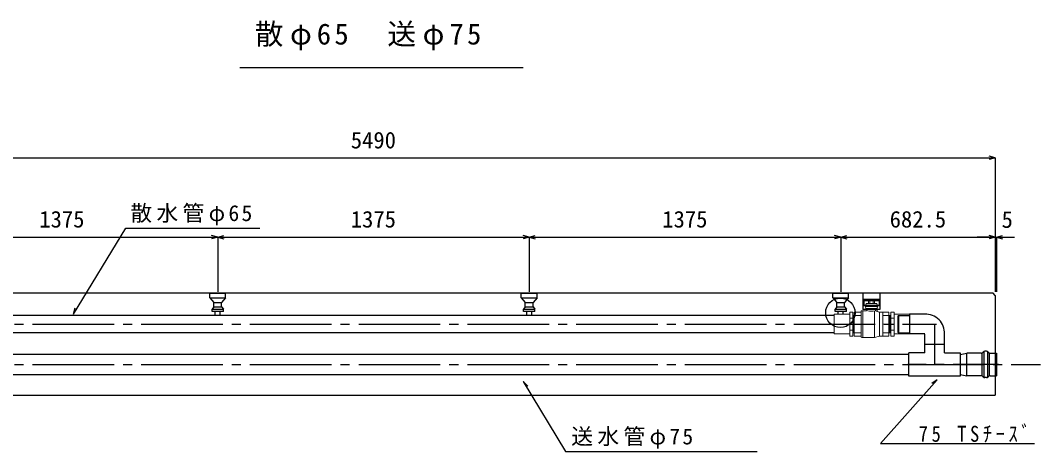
# Model space of a CAD drawing. Units: millimetres, scale not verified. Extents: x -12891 to 18691, y -8159 to 11077.
# Drawn here: x -1568 to 2935, y 2366 to 4269 of the extents above; entities that cross this region are included whole.
import ezdxf
from ezdxf.enums import TextEntityAlignment as Align

# ---------------------------------------------------------------- set-up
doc = ezdxf.new("R2010")
doc.units = ezdxf.units.MM
doc.header["$LTSCALE"] = 40
doc.linetypes.add('CHAIN1', pattern=[8, 5, -1, 1, -1])
doc.linetypes.add('CHAIN2', pattern=[12, 9, -1, 1, -1])
for name, color, linetype in [('1-0', 7, 'Continuous'), ('1-1_製品図', 3, 'Continuous'), ('1-2_HIVP', 4, 'Continuous'), ('1-4', 7, 'Continuous'), ('1-6', 4, 'Continuous'), ('1-C_加工管', 5, 'Continuous'), ('1-D', 3, 'Continuous'), ('1-F', 7, 'Continuous')]:
    doc.layers.add(name, color=color, linetype=linetype)
doc.layers.add('1-B', color=7, linetype='Continuous', lineweight=18)
doc.styles.add('ＭＳ ゴシック', font='')
doc.styles.get('ＭＳ ゴシック').set_extended_font_data('MS Gothic')

msp = doc.modelspace()

# ---------------------------------------------------------------- linework, layer by layer
at = {"layer": '1-1_製品図'}
for p in [(2735.45, 3054.8), (-2754.55, 2614.8)]:
    msp.add_line(p, (2735.45, 2614.8), dxfattribs=at)
at = {"layer": '1-1_製品図', "color": 7, "linetype": 'CHAIN2'}
for p, q in [((-2954.55, 2928.8), (2475.45, 2928.8)), ((-2954.55, 2750.8), (2935.45, 2750.8))]:
    msp.add_line(p, q, dxfattribs=at)
at = {"layer": '1-1_製品図'}
msp.add_lwpolyline([(2735.45, 3054.8), (2725.45, 3064.8), (-2744.55, 3064.8)], dxfattribs=at)
at = {"layer": '1-2_HIVP', "color": 7}
for p, q in [((-1334.27, 2973.42), (-1102.35, 3352.06)), ((-1102.35, 3352.06), (-511.54, 3352.06)), ((-1334.27, 2973.42), (-1326.32, 3000.27)), ((651.08, 2675.08), (671.3, 2655.71))]:
    msp.add_line(p, q, dxfattribs=at)
at = {"layer": '1-2_HIVP'}
for p, q in [((2023.95, 2966.8), (-2856.55, 2966.8)), ((2023.95, 2890.8), (-2856.55, 2890.8)), ((2354.45, 2795.3), (-2849.55, 2795.3)), ((-2849.55, 2706.3), (2354.45, 2706.3))]:
    msp.add_line(p, q, dxfattribs=at)
at = {"layer": '1-2_HIVP', "color": 7}
msp.add_lwpolyline([(651.08, 2675.08), (838.37, 2366.31), (1683.69, 2366.31)], dxfattribs=at)
at = {"layer": '1-4'}
for p, q in [((-732.05, 3044.8), (-732.05, 3064.8)), ((-732.05, 3064.8), (-662.05, 3064.8)), ((-662.05, 3044.8), (-662.05, 3064.8)), ((642.95, 3044.8), (642.95, 3064.8)), ((642.95, 3064.8), (712.95, 3064.8)), ((712.95, 3044.8), (712.95, 3064.8)), ((2017.95, 3044.8), (2017.95, 3064.8)), ((2017.95, 3064.8), (2087.95, 3064.8)), ((2087.95, 3044.8), (2087.95, 3064.8)), ((-732.05, 3044.8), (-714.55, 3024.8)), ((-732.05, 3044.8), (-662.05, 3044.8)), ((-714.55, 3004.8), (-714.55, 3024.8)), ((-714.55, 3024.8), (-679.55, 3024.8)), ((-662.05, 3044.8), (-679.55, 3024.8)), ((-679.55, 3004.8), (-679.55, 3024.8)), ((642.95, 3044.8), (660.45, 3024.8)), ((642.95, 3044.8), (712.95, 3044.8)), ((660.45, 3004.8), (660.45, 3024.8)), ((660.45, 3024.8), (695.45, 3024.8)), ((712.95, 3044.8), (695.45, 3024.8)), ((695.45, 3004.8), (695.45, 3024.8)), ((2017.95, 3044.8), (2035.45, 3024.8)), ((2017.95, 3044.8), (2087.95, 3044.8)), ((2035.45, 3004.8), (2035.45, 3024.8)), ((2035.45, 3024.8), (2070.45, 3024.8)), ((2087.95, 3044.8), (2070.45, 3024.8)), ((2070.45, 3004.8), (2070.45, 3024.8)), ((-714.55, 3004.8), (-722.05, 2994.8)), ((-722.05, 2994.8), (-672.05, 2994.8)), ((-714.55, 3004.8), (-679.55, 3004.8)), ((-708.05, 2966.95), (-708.05, 2984.8)), ((-686.05, 2966.95), (-686.05, 2984.8)), ((-679.55, 3004.8), (-672.05, 2994.8)), ((-672.05, 2984.8), (-672.05, 2994.8)), ((660.45, 3004.8), (652.95, 2994.8)), ((652.95, 2994.8), (702.95, 2994.8)), ((660.45, 3004.8), (695.45, 3004.8)), ((666.95, 2966.95), (666.95, 2984.8)), ((688.95, 2966.95), (688.95, 2984.8)), ((695.45, 3004.8), (702.95, 2994.8)), ((702.95, 2984.8), (702.95, 2994.8)), ((2035.45, 3004.8), (2027.95, 2994.8)), ((2027.95, 2994.8), (2077.95, 2994.8)), ((2035.45, 3004.8), (2070.45, 3004.8)), ((2041.95, 2972.3), (2041.95, 2984.8)), ((2063.95, 2972.3), (2063.95, 2984.8)), ((2070.45, 3004.8), (2077.95, 2994.8)), ((2077.95, 2984.8), (2077.95, 2994.8))]:
    msp.add_line(p, q, dxfattribs=at)
for points in [[(-672.05, 2984.8), (-722.05, 2984.8), (-722.05, 2994.8)], [(702.95, 2984.8), (652.95, 2984.8), (652.95, 2994.8)], [(2077.95, 2984.8), (2027.95, 2984.8), (2027.95, 2994.8)]]:
    msp.add_lwpolyline(points, dxfattribs=at)
at = {"layer": '1-6'}
for p, q in [((-2754.55, 3662.19), (2735.45, 3662.19)), ((2735.45, 3662.19), (2708.4, 3669.44)), ((2735.45, 3662.19), (2708.4, 3654.94)), ((2735.45, 3662.19), (2735.45, 3313.14)), ((-2072.05, 3313.14), (-697.05, 3313.14)), ((-697.05, 3313.14), (-724.1, 3320.39)), ((-697.05, 3313.14), (-724.1, 3305.89)), ((-697.05, 3313.14), (-670.01, 3320.39)), ((-697.05, 3313.14), (-697.05, 3071.5)), ((-697.05, 3313.14), (677.95, 3313.14)), ((-697.05, 3313.14), (-670.01, 3305.89)), ((677.95, 3313.14), (650.9, 3320.39)), ((677.95, 3313.14), (650.9, 3305.89)), ((677.95, 3313.14), (704.99, 3320.39)), ((677.95, 3313.14), (677.95, 3071.5)), ((677.95, 3313.14), (2052.95, 3313.14)), ((677.95, 3313.14), (704.99, 3305.89)), ((2052.95, 3313.14), (2025.9, 3320.39)), ((2052.95, 3313.14), (2025.9, 3305.89)), ((2052.95, 3313.14), (2079.99, 3320.39)), ((2052.95, 3313.14), (2052.95, 3071.5)), ((2052.95, 3313.14), (2735.45, 3313.14)), ((2052.95, 3313.14), (2079.99, 3305.89)), ((2735.45, 3313.14), (2655.45, 3313.14)), ((2735.45, 3313.14), (2708.4, 3320.39)), ((2735.45, 3313.14), (2708.4, 3320.39)), ((2735.45, 3313.14), (2708.4, 3305.89)), ((2735.45, 3313.14), (2708.4, 3305.89)), ((2735.45, 3313.14), (2735.45, 3071.5)), ((2735.45, 3313.14), (2740.45, 3313.14)), ((2735.45, 3313.14), (2735.45, 3071.5)), ((2740.45, 3313.14), (2767.49, 3320.39)), ((2740.45, 3313.14), (2820.45, 3313.14)), ((2740.45, 3313.14), (2767.49, 3305.89)), ((2740.45, 3313.14), (2740.45, 3071.5))]:
    msp.add_line(p, q, dxfattribs=at)
at = {"layer": '1-B'}
for p, q in [((2162.95, 3006.1), (2164.95, 3019.1)), ((2164.95, 3019.1), (2212.95, 3019.1)), ((2180.95, 3033.8), (2180.95, 3031.1)), ((2180.95, 3033.8), (2196.95, 3033.8)), ((2182.02, 3031.1), (2182.02, 3019.1)), ((2182.03, 3033.8), (2182.03, 3031.1)), ((2195.87, 3033.8), (2195.87, 3031.1)), ((2195.88, 3031.1), (2195.88, 3019.1)), ((2196.95, 3033.8), (2196.95, 3031.1)), ((2202.8, 3031.1), (2202.8, 3019.94)), ((2214.95, 3006.1), (2212.95, 3019.1)), ((2092.95, 2981.3), (2106.95, 2981.3)), ((2092.95, 2876.3), (2092.95, 2981.3)), ((2106.95, 2981.3), (2106.95, 2876.3)), ((2112.45, 2981.8), (2141.45, 2981.8)), ((2142.95, 2984.8), (2142.95, 2872.8)), ((2145.95, 2987.8), (2164.95, 2987.8)), ((2150.45, 2987.8), (2150.45, 2869.8)), ((2162.95, 3006.1), (2214.95, 3006.1)), ((2163.95, 2998.1), (2162.95, 3006.1)), ((2163.95, 2998.1), (2213.95, 2998.1)), ((2172.95, 2998.1), (2172.95, 2995.8)), ((2201.95, 2985.03), (2201.95, 2869.8)), ((2204.95, 2998.1), (2204.95, 2993.13)), ((2213.95, 2998.1), (2214.95, 3006.1)), ((2214.45, 3002.3), (2214.45, 2988.28)), ((2224.34, 2875.8), (2224.34, 2981.8)), ((2238.45, 2981.8), (2238.45, 2875.8)), ((2265.45, 2981.8), (2265.45, 2875.8)), ((2274.45, 2981.3), (2288.45, 2981.3)), ((2274.45, 2876.3), (2274.45, 2981.3)), ((2288.45, 2981.3), (2288.45, 2876.3)), ((2357.45, 2972.3), (2288.45, 2972.3)), ((2092.95, 2955.05), (2106.95, 2955.05)), ((2106.95, 2966.97), (2112.45, 2966.79)), ((2108.31, 2890.67), (2108.31, 2966.92)), ((2110.62, 2890.74), (2110.62, 2966.85)), ((2112.45, 2967.06), (2142.95, 2967.06)), ((2112.45, 2928.8), (2142.95, 2928.8)), ((2238.45, 2967.06), (2265.45, 2967.06)), ((2238.45, 2928.8), (2265.45, 2928.8)), ((2274.45, 2966.97), (2265.45, 2966.68)), ((2266.16, 2966.71), (2266.16, 2890.88)), ((2268.47, 2966.78), (2268.47, 2890.81)), ((2270.78, 2966.85), (2270.78, 2890.74)), ((2273.08, 2966.92), (2273.08, 2890.67)), ((2288.45, 2955.05), (2274.45, 2955.05)), ((2023.95, 2885.3), (2092.95, 2885.3)), ((2092.95, 2902.55), (2106.95, 2902.55)), ((2106.95, 2890.63), (2112.45, 2890.8)), ((2112.45, 2890.53), (2142.95, 2890.53)), ((2238.45, 2890.53), (2265.45, 2890.53)), ((2274.45, 2890.63), (2265.45, 2890.91)), ((2288.45, 2902.55), (2274.45, 2902.55)), ((2106.95, 2876.3), (2092.95, 2876.3)), ((2145.95, 2869.8), (2201.95, 2869.8)), ((2288.45, 2876.3), (2274.45, 2876.3))]:
    msp.add_line(p, q, dxfattribs=at)
for points in [[(2175.09, 3019.1), (2175.09, 3031.1), (2202.8, 3031.1)], [(2023.95, 2885.3), (2023.95, 2972.3), (2092.95, 2972.3)], [(2112.45, 2981.8), (2112.45, 2875.8), (2141.45, 2875.8)], [(2210.88, 2985.4), (2224.34, 2981.8), (2265.45, 2981.8)], [(2357.45, 2972.3), (2357.45, 2885.3), (2288.45, 2885.3)], [(2201.95, 2869.8), (2224.34, 2875.8), (2265.45, 2875.8)]]:
    msp.add_lwpolyline(points, dxfattribs=at)
for centre, radius, start, end in [((2141.45, 2983.3), 1.5, 270.00002, 0), ((2145.95, 2984.8), 3, 89.99998, 180.00002), ((2164.95, 2995.8), 8, 270.00002, 0), ((2190.7, 3057.29), 71.73, 255.66777, 281.45435), ((2212.95, 2993.13), 8, 180.00002, 254.99998), ((2219.45, 2988.28), 5, 180.00004, 254.99999), ((2141.45, 2874.3), 1.5, 0, 89.99998), ((2145.95, 2872.8), 3, 180.00002, 270)]:
    msp.add_arc(centre, radius, start, end, dxfattribs=at)
at = {"layer": '1-C_加工管'}
for p, q in [((2423.88, 2972.3), (2357.45, 2972.3)), ((2357.45, 2972.3), (2357.45, 2885.3)), ((2308.86, 2966.8), (2307.45, 2965.38)), ((2307.45, 2892.21), (2307.45, 2965.38)), ((2308.86, 2966.8), (2357.45, 2966.8)), ((2308.86, 2966.8), (2308.86, 2890.8)), ((2357.45, 2966.8), (2357.45, 2890.8)), ((2307.45, 2892.21), (2308.86, 2890.8)), ((2307.45, 2892.21), (2308.86, 2890.8)), ((2308.86, 2890.8), (2357.45, 2890.8)), ((2423.88, 2885.3), (2357.45, 2885.3)), ((2423.95, 2801.87), (2423.95, 2885.22)), ((2511.02, 2801.8), (2511.02, 2885.3)), ((2423.95, 2839.8), (2510.95, 2839.8)), ((2354.45, 2699.8), (2354.45, 2801.8)), ((2423.88, 2801.8), (2354.45, 2801.8)), ((2511.02, 2801.8), (2580.45, 2801.8)), ((2580.45, 2801.8), (2580.45, 2699.8)), ((2580.45, 2795.3), (2610.45, 2800.8)), ((2610.45, 2700.8), (2610.45, 2800.8)), ((2673.62, 2800.8), (2610.45, 2800.8)), ((2677.95, 2699.81), (2677.95, 2800.8)), ((2682.48, 2805.64), (2680.91, 2803.96)), ((2685.45, 2805.64), (2685.45, 2693.78)), ((2696.12, 2808.8), (2689.78, 2808.8)), ((2700.45, 2807.81), (2700.45, 2693.78)), ((2704.98, 2803.96), (2703.41, 2805.64)), ((2707.95, 2800.8), (2707.95, 2700.8)), ((2712.28, 2800.8), (2740.45, 2800.8)), ((2740.45, 2800.8), (2740.45, 2700.8)), ((2580.45, 2706.3), (2610.45, 2700.8)), ((2580.45, 2699.8), (2354.45, 2699.8)), ((2673.62, 2700.8), (2610.45, 2700.8)), ((2682.48, 2695.96), (2680.91, 2697.64)), ((2696.12, 2692.8), (2689.78, 2692.8)), ((2704.98, 2697.64), (2703.41, 2695.96)), ((2712.28, 2700.8), (2740.45, 2700.8))]:
    msp.add_line(p, q, dxfattribs=at)
at = {"layer": '1-C_加工管', "color": 7, "linetype": 'CHAIN1'}
for p, q in [((2467.38, 2928.8), (2467.45, 2928.72)), ((2467.38, 2928.8), (2467.45, 2928.72)), ((2467.48, 2928.72), (2467.48, 2750.8)), ((2750.17, 2750.8), (2349.55, 2750.8))]:
    msp.add_line(p, q, dxfattribs=at)
at = {"layer": '1-C_加工管', "color": 7}
msp.add_line((2510.95, 2801.87), (2511.02, 2801.8), dxfattribs=at)
at = {"layer": '1-C_加工管'}
for centre, radius, start, end in [((2428.93, 2890.22), 82.23, 356.56734, 93.52576), ((2673.62, 2810.8), 10, 270, 316.84865), ((2689.78, 2798.8), 10, 90, 136.84865), ((2696.12, 2798.8), 10, 43.1521, 90), ((2712.28, 2810.8), 10, 223.1521, 270), ((2673.62, 2690.8), 10, 43.15135, 90), ((2689.78, 2702.8), 10, 223.15135, 270), ((2696.12, 2702.8), 10, 270, 316.8479), ((2712.28, 2690.8), 10, 90, 136.8479)]:
    msp.add_arc(centre, radius, start, end, dxfattribs=at)
at = {"layer": '1-D'}
for p, q in [((2226.45, 3064.8), (2151.45, 3064.8)), ((2151.45, 3064.8), (2151.45, 3037.8)), ((2226.45, 3064.8), (2226.45, 3037.8)), ((2151.45, 3037.8), (2154.95, 3033.62)), ((2151.45, 3037.8), (2151.45, 3008.8)), ((2226.45, 3037.8), (2151.45, 3037.8)), ((2151.45, 3020.8), (2151.45, 2993.8)), ((2154.95, 3033.62), (2154.95, 3012.97)), ((2154.95, 3033.62), (2222.95, 3033.62)), ((2226.45, 3037.8), (2222.95, 3033.62)), ((2222.95, 3033.62), (2222.95, 3012.97)), ((2226.45, 3037.8), (2226.45, 3008.8)), ((2226.45, 3020.8), (2226.45, 2993.8)), ((2151.45, 3008.8), (2154.95, 3012.97)), ((2226.45, 3008.8), (2151.45, 3008.8)), ((2226.45, 2993.8), (2151.45, 2993.8)), ((2154.95, 3012.97), (2222.95, 3012.97)), ((2226.45, 3008.8), (2222.95, 3012.97))]:
    msp.add_line(p, q, dxfattribs=at)
at = {"layer": '1-D', "color": 7}
msp.add_line((2228.91, 2402.15), (2907.93, 2402.15), dxfattribs=at)
msp.add_lwpolyline([(2228.91, 2402.15), (2478.62, 2682.52), (2455.22, 2667.14)], dxfattribs=at)
at = {"layer": '1-F', "color": 3}
msp.add_line((-598.99, 4061.99), (650.96, 4061.99), dxfattribs=at)
at = {"layer": '1-F', "color": 1}
msp.add_circle((2051.67, 2978.77), 64.9, dxfattribs=at)

# ---------------------------------------------------------------- texts
at = {"layer": '1-0', "char_height": 70.38, "attachment_point": 7, "style": 'ＭＳ ゴシック'}
for s, insert in [('\\T1.2;散水管φ65', (-1082.61, 3364.44)), ('\\T1.2;送水管φ75', (863.68, 2378.96)), ('\\T1.39;\\W0.85;75\\~TSﾁｰｽﾞ', (2397.57, 2406.53))]:
    msp.add_mtext(s, dxfattribs=dict(at, insert=insert))
at = {"layer": '1-6', "style": 'ＭＳ ゴシック'}
for s, p in [('5490', (-109.55, 3682.19)), ('1375', (-1484.55, 3333.14)), ('1375', (-109.55, 3333.14)), ('1375', (1265.45, 3333.14)), ('682.5', (2269.2, 3333.14)), ('5', (2763.22, 3331.69))]:
    msp.add_text(s, height=73.31, dxfattribs=at).set_placement(p, align=Align.BOTTOM_LEFT)
at = {"layer": '1-F', "insert": (-533.59, 4137.35), "char_height": 92.9, "attachment_point": 7, "style": 'ＭＳ ゴシック'}
msp.add_mtext('\\T1.23;散φ65\u3000送φ75', dxfattribs=at)

doc.saveas('drawing.dxf')
